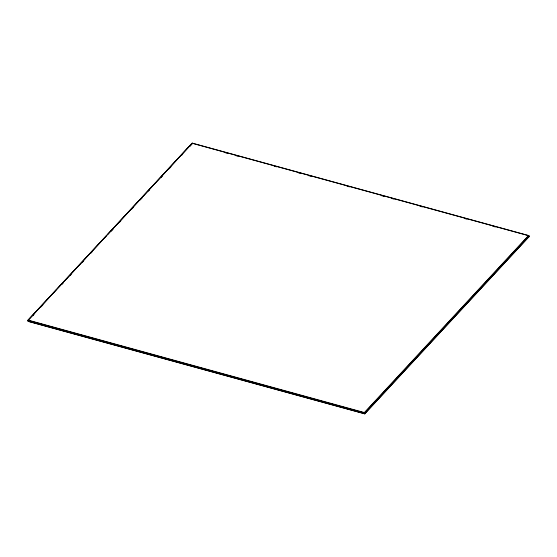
<?xml version="1.0" encoding="UTF-8"?>
<svg xmlns="http://www.w3.org/2000/svg" width="557" height="557" viewBox="0 0 557 557"><rect width="100%" height="100%" fill="white"/><g stroke="black" fill="none" stroke-linecap="round" stroke-linejoin="round"><path stroke-width="0.84" d="M28.087 320.881L28.351 321.438L364.779 413.844L529.15 236.363L528.649 235.562L192.221 143.156L27.954 320.178L28.282 321.159M157.165 181.046L192.005 143.281M364.995 413.719L364.668 412.737L528.781 235.674M27.954 320.178L28.031 320.797L364.563 413.19L528.913 236.119L528.649 235.562M529.046 236.822L528.969 236.203L529.101 236.655L364.717 413.67L364.215 412.869L27.899 320.345L28.351 321.438M29.11 319.126L36.191 311.495M37.375 310.221L56.849 289.222M58.025 287.948L85.764 258.044M86.941 256.77L106.415 235.771M107.598 234.497L155.988 182.32M32.807 315.784L33.991 314.517M41.072 306.879L42.84 304.971M61.723 284.606L63.498 282.698M69.987 275.701L71.171 274.427M82.38 262.34L83.557 261.066M90.638 253.428L92.413 251.52M111.296 231.155L113.064 229.247M119.553 222.25L120.737 220.976M131.946 208.889L133.13 207.615M140.211 199.977L142.571 197.436M148.468 191.072L149.652 189.798M160.862 177.711L162.637 175.796M169.126 168.799L170.895 166.891M181.519 155.438L182.696 154.164M189.777 146.526L192.137 143.985M528.426 235.667L364.375 412.556L28.184 320.143L192.235 143.253L528.809 235.729L529.066 236.6M191.984 143.504L192.457 143.149M364.215 412.869L364.668 412.737M225.474 152.778L227.987 153.474M235.534 155.549L238.048 156.239M274.1 166.146L276.613 166.835M298.413 172.83L300.926 173.519M308.474 175.594L310.987 176.291M347.039 186.198L349.552 186.887M381.413 195.646L383.926 196.336M391.474 198.41L393.987 199.1M419.978 206.25L422.491 206.939M464.413 218.462L466.926 219.152M492.917 226.295L495.431 226.984M28.191 321.271L364.765 413.747M364.779 413.844L364.459 412.862"/></g></svg>
